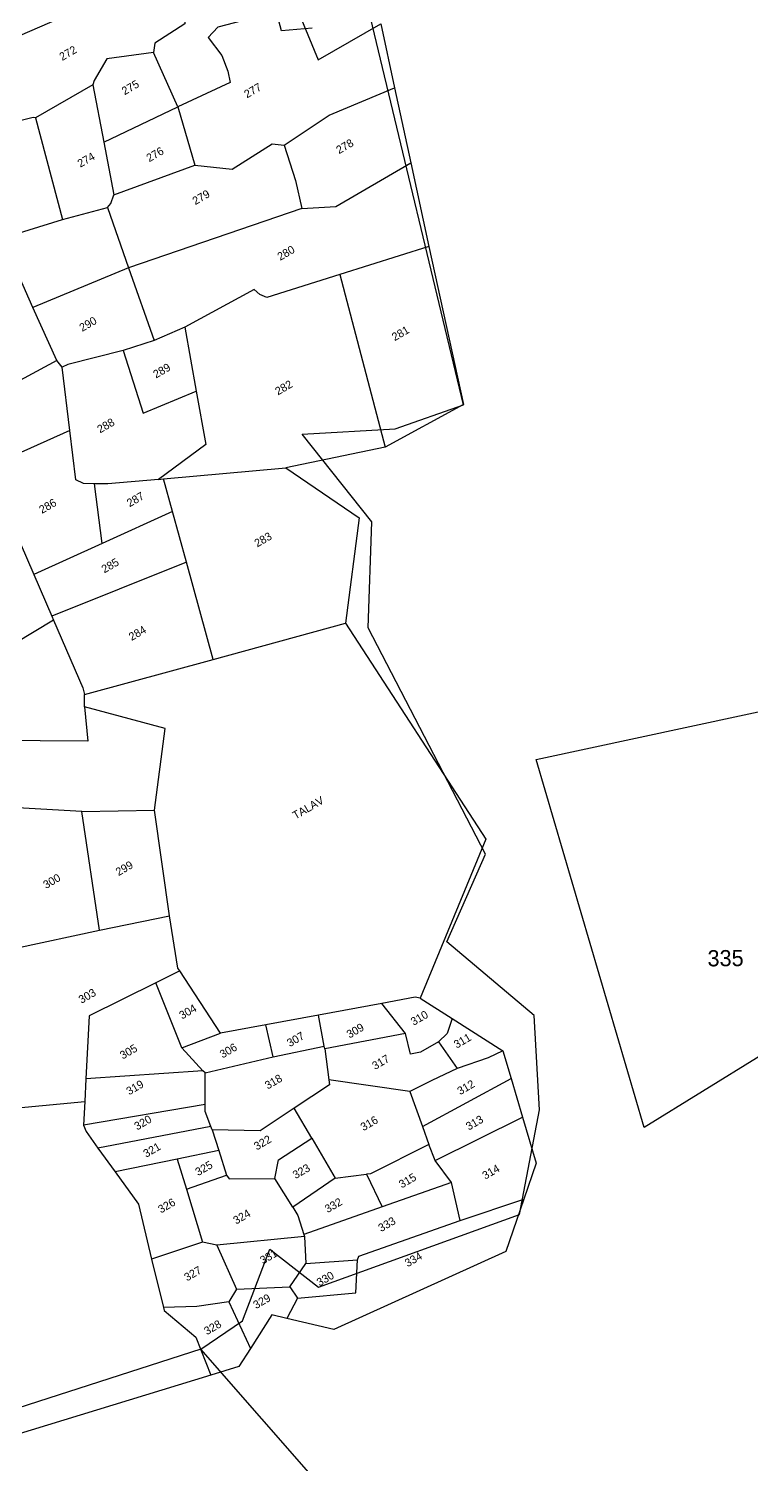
# Model space of a CAD drawing. Header units: metres. Extents: x 261731 to 264091, y 2159284 to 2161845.
# Drawn here: x 262488.9 to 262689.7, y 2161067.7 to 2161466.8 of the extents above; entities that cross this region are included whole.
import ezdxf

# ---------------------------------------------------------------- set-up
doc = ezdxf.new("R2010")
doc.units = ezdxf.units.M
for name, color, linetype in [('POLY_PARCEL', 6, 'Continuous'), ('POLY_WATER', 4, 'Continuous'), ('TEXT_MAPIN', 7, 'Continuous'), ('TEXT_PARCEL', 7, 'Continuous')]:
    doc.layers.add(name, color=color, linetype=linetype)
doc.styles.add('TEXT_MAP', font='', dxfattribs={"height": 1.8})
doc.styles.get('TEXT_MAP').set_extended_font_data('Kruti Dev 050')

msp = doc.modelspace()

# ---------------------------------------------------------------- linework, layer by layer
at = {"layer": 'POLY_PARCEL'}
for points in [[(262567.65, 2161467.02), (262559.15, 2161466.27), (262546.72, 2161513.2)], [(262525.47, 2161485.98), (262531.77, 2161474.84), (262532.18, 2161473.06), (262532.27, 2161468.17), (262523.91, 2161462.8), (262523.55, 2161460.23)], [(262470.91, 2161458.26), (262502.42, 2161471.91)], [(262563.62, 2161472.12), (262548.21, 2161469.01), (262541.39, 2161467.26), (262538.78, 2161464.44), (262542.56, 2161459.39), (262544.23, 2161455.06), (262544.88, 2161451.91), (262530.34, 2161445.1)], [(262563.62, 2161472.12), (262569.32, 2161458.2), (262586.75, 2161468.23), (262590.58, 2161450.37)], [(262536.68, 2161099.72), (262548.33, 2161107.62), (262555.87, 2161127.54), (262569.4, 2161116.99), (262625.33, 2161137.19), (262630.9, 2161166.32), (262629.33, 2161192.55), (262605.09, 2161213.03), (262615.83, 2161237.32), (262583.26, 2161300.32), (262584.23, 2161329.72), (262564.84, 2161354.14), (262590.77, 2161355.6), (262609.77, 2161362.24), (262583.87, 2161469.96)], [(262523.55, 2161460.23), (262510.62, 2161458.5), (262507.02, 2161452.48), (262506.66, 2161451.26)], [(262530.34, 2161445.1), (262523.55, 2161460.23)], [(262506.66, 2161451.26), (262490.79, 2161442.09)], [(262506.66, 2161451.26), (262509.7, 2161435.28)], [(262559.85, 2161434.49), (262572.35, 2161442.81), (262590.58, 2161450.37)], [(262590.58, 2161450.37), (262595.12, 2161429.54)], [(262509.7, 2161435.28), (262530.34, 2161445.1)], [(262530.34, 2161445.1), (262535.06, 2161428.93)], [(262490.79, 2161442.09), (262490.1, 2161442.2), (262471.7, 2161437.63)], [(262490.79, 2161442.09), (262498.29, 2161413.78)], [(262509.7, 2161435.28), (262512.53, 2161420.66)], [(262535.06, 2161428.93), (262545.42, 2161427.79), (262556.52, 2161434.82), (262559.85, 2161434.49)], [(262559.85, 2161434.49), (262559.85, 2161434.49), (262563.03, 2161424.66), (262564.81, 2161416.89)], [(262512.53, 2161420.66), (262535.06, 2161428.93)], [(262564.81, 2161416.89), (262574.27, 2161417.46), (262595.12, 2161429.54)], [(262595.12, 2161429.54), (262600.13, 2161406.33)], [(262463.31, 2161424.31), (262476.89, 2161424.02), (262482.45, 2161408.85), (262498.29, 2161413.78)], [(262510.76, 2161417.18), (262511.65, 2161418.28), (262512.53, 2161420.66)], [(262498.29, 2161413.78), (262510.76, 2161417.18)], [(262510.76, 2161417.18), (262516.62, 2161400.34)], [(262564.81, 2161416.89), (262564.81, 2161416.89), (262516.62, 2161400.34)], [(262600.13, 2161406.33), (262575.38, 2161398.54)], [(262600.13, 2161406.33), (262609.72, 2161362.34), (262587.95, 2161350.53), (262587.95, 2161350.53)], [(262516.62, 2161400.34), (262490, 2161389.32)], [(262516.62, 2161400.34), (262523.75, 2161380.17)], [(262490, 2161389.32), (262486.32, 2161397.79), (262466.87, 2161392.41)], [(262575.38, 2161398.54), (262555.02, 2161392.13), (262553.12, 2161392.94), (262551.55, 2161394.32), (262532.24, 2161383.87)], [(262575.38, 2161398.54), (262587.95, 2161350.53)], [(262496.65, 2161374.56), (262490, 2161389.32)], [(262532.24, 2161383.87), (262523.75, 2161380.17), (262523.75, 2161380.17)], [(262532.24, 2161383.87), (262535.43, 2161366.07)], [(262523.75, 2161380.17), (262515.1, 2161377.36)], [(262515.1, 2161377.36), (262499.74, 2161373.51), (262498.18, 2161372.74)], [(262515.1, 2161377.36), (262520.64, 2161359.96), (262535.43, 2161366.07)], [(262496.65, 2161374.56), (262475.01, 2161362.95), (262474.33, 2161364.33)], [(262498.18, 2161372.74), (262496.65, 2161374.56)], [(262500.3, 2161355.14), (262498.18, 2161372.74)], [(262535.43, 2161366.07), (262538.08, 2161351.24), (262524.92, 2161341.51)], [(262500.3, 2161355.14), (262480.23, 2161346.12), (262484.72, 2161328.02)], [(262507.12, 2161340.35), (262504.06, 2161340.37), (262501.95, 2161341.47), (262500.3, 2161355.14)], [(262587.95, 2161350.53), (262560.31, 2161344.74)], [(262526.34, 2161341.74), (262560.31, 2161344.74)], [(262560.31, 2161344.74), (262560.31, 2161344.74), (262580.72, 2161330.88), (262576.91, 2161301.62)], [(262524.92, 2161341.51), (262510.88, 2161340.34), (262507.12, 2161340.35)], [(262509.25, 2161323.72), (262507.12, 2161340.35)], [(262524.92, 2161341.51), (262526.34, 2161341.74)], [(262528.84, 2161332.6), (262526.34, 2161341.74)], [(262528.84, 2161332.6), (262509.25, 2161323.72)], [(262532.69, 2161318.54), (262528.84, 2161332.6)], [(262484.72, 2161328.02), (262490.28, 2161315.12)], [(262509.25, 2161323.72), (262490.28, 2161315.12)], [(262532.69, 2161318.54), (262495.28, 2161303.54)], [(262540.1, 2161291.45), (262532.69, 2161318.54)], [(262490.28, 2161315.12), (262495.28, 2161303.54)], [(262495.28, 2161303.54), (262495.78, 2161302.38)], [(262495.78, 2161302.38), (262479.57, 2161292.7)], [(262495.78, 2161302.38), (262503.94, 2161283.57), (262504.39, 2161281.74)], [(262629.97, 2161263.72), (262715.38, 2161282.07), (262722.34, 2161197.11), (262692.38, 2161181.42), (262659.93, 2161161.4), (262629.97, 2161263.72)], [(262504.35, 2161278.35), (262505.3, 2161268.76), (262465.54, 2161269.06), (262445.48, 2161277.05)], [(262503.63, 2161249.2), (262485.72, 2161250.23)], [(262503.63, 2161249.2), (262523.84, 2161249.55)], [(262508.57, 2161216.27), (262503.63, 2161249.2)], [(262508.57, 2161216.27), (262527.98, 2161220.21)], [(262485.3, 2161211.27), (262508.57, 2161216.27)], [(262530.85, 2161204.91), (262524.2, 2161201.62)], [(262524.2, 2161201.62), (262505.66, 2161192.45), (262504.76, 2161174.92)], [(262531.47, 2161183.54), (262524.2, 2161201.62)], [(262593.58, 2161187.52), (262587.04, 2161195.87)], [(262597.68, 2161197.33), (262606.62, 2161191.65)], [(262571.03, 2161183.95), (262569.4, 2161192.64)], [(262556.79, 2161181.03), (262554.79, 2161189.95)], [(262606.62, 2161191.65), (262605.21, 2161187.54), (262602.77, 2161185.23)], [(262606.62, 2161191.65), (262620.69, 2161182.71)], [(262531.47, 2161183.54), (262542.14, 2161187.63)], [(262556.79, 2161181.03), (262571.03, 2161183.95)], [(262571.16, 2161183.26), (262571.03, 2161183.95)], [(262593.58, 2161187.52), (262571.16, 2161183.26)], [(262602.77, 2161185.23), (262597.76, 2161182.28), (262594.95, 2161181.72), (262593.58, 2161187.52)], [(262602.77, 2161185.23), (262607.98, 2161177.78)], [(262537.3, 2161177.16), (262531.47, 2161183.54)], [(262537.88, 2161176.53), (262556.79, 2161181.03)], [(262571.16, 2161183.26), (262572.32, 2161174.59)], [(262620.69, 2161182.71), (262616.62, 2161180.75), (262607.98, 2161177.78)], [(262620.69, 2161182.71), (262622.96, 2161175.01)], [(262536.68, 2161099.72), (262482.99, 2161082.45), (262389.75, 2161127.87), (262271.22, 2161114.53), (262241.79, 2161140.96), (262246.93, 2161179.27)], [(262537.3, 2161177.16), (262504.76, 2161174.92)], [(262537.88, 2161176.53), (262537.3, 2161177.16)], [(262537.92, 2161167.74), (262537.88, 2161176.53)], [(262607.98, 2161177.78), (262600.95, 2161174.47), (262594.78, 2161171.42)], [(262504.76, 2161174.92), (262504.44, 2161168.64)], [(262572.32, 2161174.59), (262572.5, 2161173.22), (262562.7, 2161166.76)], [(262594.78, 2161171.42), (262572.32, 2161174.59)], [(262598.29, 2161161.68), (262622.96, 2161175.01)], [(262622.96, 2161175.01), (262626.13, 2161164.26)], [(262485.88, 2161166.85), (262504.44, 2161168.64)], [(262504.44, 2161168.64), (262504.09, 2161161.98)], [(262594.78, 2161171.42), (262598.29, 2161161.68)], [(262537.92, 2161167.74), (262504.09, 2161161.98)], [(262539.51, 2161161.67), (262537.92, 2161165.83), (262537.92, 2161167.74)], [(262562.7, 2161166.76), (262553.17, 2161160.47), (262539.86, 2161160.74)], [(262567.54, 2161158.36), (262562.7, 2161166.76)], [(262601.89, 2161152.22), (262626.13, 2161164.26)], [(262626.13, 2161164.26), (262629.9, 2161151.49), (262626.46, 2161141.47)], [(262504.09, 2161161.98), (262504.8, 2161160.22), (262508.08, 2161155.67)], [(262539.51, 2161161.67), (262508.08, 2161155.67)], [(262539.86, 2161160.74), (262539.51, 2161161.67)], [(262539.86, 2161160.74), (262541.7, 2161154.94)], [(262598.29, 2161161.68), (262600.11, 2161156.63)], [(262557.32, 2161147.17), (262558.29, 2161152.39), (262567.54, 2161158.36)], [(262567.54, 2161158.36), (262574.02, 2161147.3)], [(262600.11, 2161156.63), (262583.89, 2161148.47), (262582.72, 2161148.42)], [(262601.89, 2161152.22), (262600.11, 2161156.63)], [(262508.08, 2161155.67), (262512.86, 2161149.04)], [(262530.14, 2161152.58), (262512.86, 2161149.04)], [(262541.7, 2161154.94), (262530.14, 2161152.58)], [(262530.14, 2161152.58), (262532.68, 2161144.2)], [(262541.7, 2161154.94), (262543.87, 2161148.13)], [(262606.43, 2161146.1), (262601.89, 2161152.22)], [(262512.86, 2161149.04), (262519.34, 2161140.03), (262523.04, 2161124.79)], [(262532.68, 2161144.2), (262543.87, 2161148.13)], [(262543.87, 2161148.13), (262544.56, 2161147.13), (262557.32, 2161147.17)], [(262574.02, 2161147.3), (262582.72, 2161148.42)], [(262582.72, 2161148.42), (262587.11, 2161139.28)], [(262532.68, 2161144.2), (262537.21, 2161129.49)], [(262562.25, 2161139.26), (262557.32, 2161147.17)], [(262574.02, 2161147.3), (262562.25, 2161139.26)], [(262606.43, 2161146.1), (262587.11, 2161139.28)], [(262608.84, 2161135.53), (262606.43, 2161146.1)], [(262626.46, 2161141.47), (262621.46, 2161126.88), (262573.65, 2161105.25), (262560.63, 2161108.31)], [(262608.84, 2161135.53), (262626.46, 2161141.47)], [(262562.25, 2161139.26), (262563.67, 2161136.89), (262565.36, 2161131.62)], [(262587.11, 2161139.28), (262565.36, 2161131.62)], [(262580.26, 2161124.61), (262580.66, 2161125.62), (262608.84, 2161135.53)], [(262537.21, 2161129.49), (262523.04, 2161124.79)], [(262541.13, 2161128.62), (262537.21, 2161129.49)], [(262565.55, 2161131.09), (262565.55, 2161131.09), (262541.13, 2161128.62), (262541.13, 2161128.62)], [(262541.13, 2161128.62), (262546.65, 2161116.41)], [(262565.36, 2161131.62), (262565.55, 2161131.09)], [(262565.55, 2161131.09), (262565.89, 2161123.53)], [(262523.04, 2161124.79), (262526.29, 2161111.37)], [(262563.56, 2161113.97), (262579.83, 2161115.42), (262580.26, 2161124.61)], [(262565.89, 2161123.53), (262580.26, 2161124.61)], [(262561.46, 2161117.03), (262565.89, 2161123.53)], [(262546.65, 2161116.41), (262544.45, 2161112.88)], [(262546.65, 2161116.41), (262561.46, 2161117.03)], [(262561.46, 2161117.03), (262563.56, 2161113.97)], [(262544.45, 2161112.88), (262535.61, 2161111.6), (262526.29, 2161111.37)], [(262544.45, 2161112.88), (262550.49, 2161099.96)], [(262563.56, 2161113.97), (262560.63, 2161108.31)], [(262539.49, 2161092.5), (262480.41, 2161074.47), (262389.41, 2161111.69)], [(262526.29, 2161111.37), (262526.5, 2161110.47), (262535.29, 2161103.06), (262539.49, 2161092.5)], [(262560.63, 2161108.31), (262556.43, 2161109.3), (262550.49, 2161099.96)], [(262692.1, 2160922.05), (262622.82, 2161001.47), (262536.68, 2161099.72)], [(262550.49, 2161099.96), (262547.28, 2161094.91), (262539.49, 2161092.5)]]:
    msp.add_lwpolyline(points, dxfattribs=at)
at = {"layer": 'POLY_WATER'}
for points in [[(262540.1, 2161291.45), (262576.91, 2161301.62)], [(262576.91, 2161301.62), (262615.94, 2161241.55), (262597.68, 2161197.33)], [(262504.39, 2161281.74), (262540.1, 2161291.45)], [(262504.35, 2161278.35), (262504.39, 2161281.74)], [(262523.84, 2161249.55), (262526.81, 2161272.31), (262504.35, 2161278.35)], [(262527.98, 2161220.21), (262523.84, 2161249.55)], [(262530.85, 2161204.91), (262530.35, 2161205.67), (262527.98, 2161220.21)], [(262542.14, 2161187.63), (262530.85, 2161204.91)], [(262587.04, 2161195.87), (262569.4, 2161192.64)], [(262597.68, 2161197.33), (262596.33, 2161197.58), (262587.04, 2161195.87)], [(262569.4, 2161192.64), (262554.79, 2161189.95)], [(262554.79, 2161189.95), (262542.14, 2161187.63)]]:
    msp.add_lwpolyline(points, dxfattribs=at)

# ---------------------------------------------------------------- texts
at = {"layer": 'TEXT_MAPIN'}
msp.add_text('TALAV', height=2.224, rotation=30.1638, dxfattribs=at).set_placement((262563.02, 2161246.94))
at = {"layer": 'TEXT_PARCEL', "style": 'TEXT_MAP'}
for s, height, rotation, p in [('272', 2.224, 30.1638, (262498.18, 2161457.85)), ('275', 2.224, 30.1638, (262515.52, 2161448.31)), ('277', 2.224, 30.1638, (262549.55, 2161447.46)), ('278', 2.224, 30.1638, (262575.13, 2161431.94)), ('274', 2.224, 30.1638, (262503.23, 2161428.18)), ('276', 2.224, 30.1638, (262522.37, 2161429.7)), ('279', 2.224, 30.1638, (262535.18, 2161417.78)), ('280', 2.224, 30.1638, (262558.79, 2161402.3)), ('290', 2.224, 30.1638, (262503.74, 2161382.54)), ('281', 2.224, 30.1638, (262590.61, 2161379.95)), ('289', 2.224, 30.1638, (262524.25, 2161369.57)), ('282', 2.224, 30.1638, (262558.16, 2161364.87)), ('288', 2.224, 30.1638, (262508.7, 2161354.31)), ('286', 2.224, 30.1638, (262492.54, 2161331.93)), ('287', 2.224, 30.1638, (262516.93, 2161333.78)), ('283', 2.224, 30.1638, (262552.4, 2161322.61)), ('285', 2.224, 30.1638, (262509.9, 2161315.4)), ('284', 2.224, 30.1638, (262517.48, 2161296.61)), ('300', 2.224, 30.1638, (262493.68, 2161227.66)), ('299', 2.224, 30.1638, (262513.84, 2161231.23)), ('335', 4.499, 0.4782, (262677.58, 2161206.16)), ('303', 2.224, 30.1638, (262503.53, 2161195.74)), ('304', 2.224, 30.1638, (262531.5, 2161191.37)), ('310', 2.224, 30.1638, (262595.86, 2161189.62)), ('307', 2.224, 30.1638, (262561.46, 2161183.69)), ('309', 2.224, 30.1638, (262578.04, 2161186.09)), ('305', 2.224, 30.1638, (262515.02, 2161180.26)), ('306', 2.224, 30.1638, (262542.76, 2161180.55)), ('311', 2.224, 30.1638, (262607.83, 2161183.27)), ('317', 2.224, 30.1638, (262585.12, 2161177.34)), ('318', 2.224, 30.1638, (262555.3, 2161171.9)), ('319', 2.224, 30.1638, (262516.79, 2161170.29)), ('312', 2.224, 30.1638, (262608.81, 2161170.33)), ('320', 2.224, 30.1638, (262519.01, 2161160.53)), ('316', 2.224, 30.1638, (262581.92, 2161160.33)), ('313', 2.224, 30.1638, (262611.2, 2161160.49)), ('321', 2.224, 30.1638, (262521.51, 2161152.93)), ('322', 2.224, 30.1638, (262552.28, 2161154.97)), ('325', 2.224, 30.1638, (262535.96, 2161147.84)), ('323', 2.224, 30.1638, (262563.05, 2161147)), ('315', 2.224, 30.1638, (262592.57, 2161144.41)), ('314', 2.224, 30.1638, (262615.76, 2161146.84)), ('326', 2.224, 30.1638, (262525.62, 2161137.45)), ('332', 2.224, 30.1638, (262571.96, 2161137.55)), ('324', 2.224, 30.1638, (262546.51, 2161134.35)), ('333', 2.224, 30.1638, (262586.83, 2161132.27)), ('331', 2.224, 30.1638, (262553.97, 2161123.28)), ('334', 2.224, 30.1638, (262594.2, 2161122.49)), ('327', 2.224, 30.1638, (262532.88, 2161118.56)), ('330', 2.224, 30.1638, (262569.71, 2161117.12)), ('329', 2.224, 30.1638, (262552.07, 2161110.86)), ('328', 2.224, 30.1638, (262538.4, 2161103.59))]:
    msp.add_text(s, height=height, rotation=rotation, dxfattribs=at).set_placement(p)

doc.saveas('drawing.dxf')
